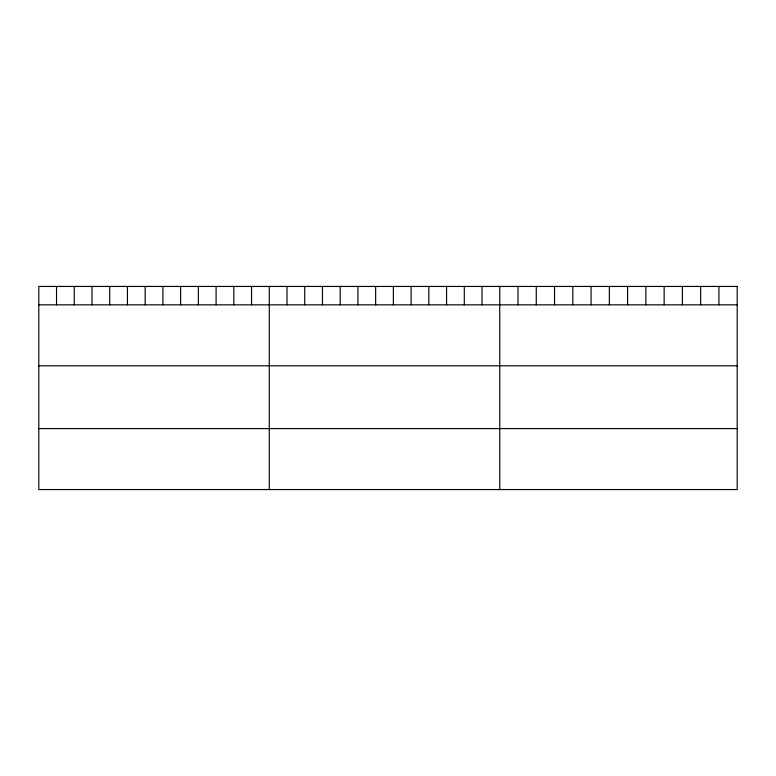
<?xml version="1.0" encoding="UTF-8"?>
<svg xmlns="http://www.w3.org/2000/svg" width="776" height="776" viewBox="0 0 776 776"><rect width="100%" height="100%" fill="white"/><g stroke="black" fill="none" stroke-linecap="round" stroke-linejoin="round"><path stroke-width="1.16" d="M38.8 304.842L737.2 304.842M38.8 365.797L737.2 365.797M38.8 428.594L737.2 428.594M718.935 286.451L718.935 304.842M700.67 286.451L700.67 304.842M682.405 286.451L682.405 304.842M664.14 286.451L664.14 304.842M645.875 286.451L645.875 304.842M627.609 286.451L627.609 304.842M609.335 286.451L609.335 304.842M591.07 286.451L591.07 304.842M572.804 286.451L572.804 304.842M554.539 286.451L554.539 304.842M536.274 286.451L536.274 304.842M518.009 286.451L518.009 304.842M499.744 286.451L499.744 489.549M482.012 286.451L482.012 304.842M464.29 286.451L464.29 304.842M446.559 286.451L446.559 304.842M428.827 286.451L428.827 304.842M411.105 286.451L411.105 304.842M393.374 286.451L393.374 304.842M375.642 286.451L375.642 304.842M357.911 286.451L357.911 304.842M340.189 286.451L340.189 304.842M322.457 286.451L322.457 304.842M304.725 286.451L304.725 304.842M287.004 286.451L287.004 304.842M269.272 286.451L269.272 489.549M251.54 286.451L251.54 304.842M233.819 286.451L233.819 304.842M216.087 286.451L216.087 304.842M198.355 286.451L198.355 304.842M180.633 286.451L180.633 304.842M162.902 286.451L162.902 304.842M145.17 286.451L145.17 304.842M127.439 286.451L127.439 304.842M109.717 286.451L109.717 304.842M91.985 286.451L91.985 304.842M74.253 286.451L74.253 304.842M56.532 286.451L56.532 304.842M737.2 286.451L38.8 286.451L38.8 489.549L737.2 489.549L737.2 286.451"/></g></svg>
